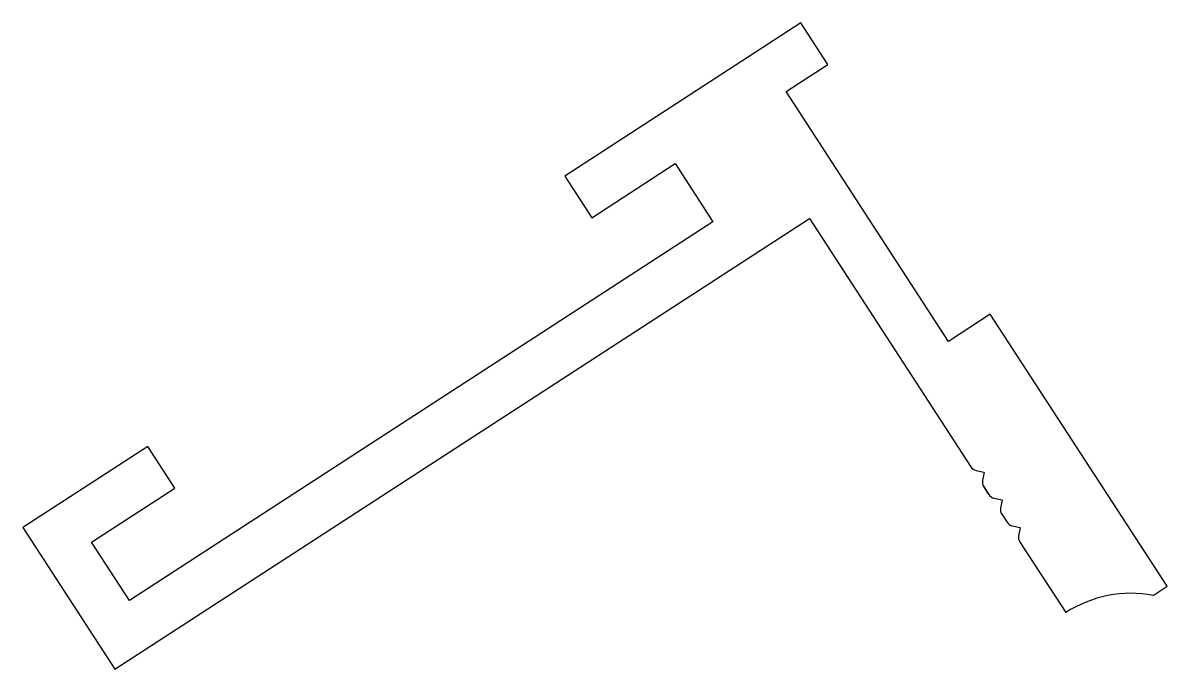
# Model space of a CAD drawing. Extents: x -16 to 18.6, y 6.2 to 25.7.
import ezdxf

# ---------------------------------------------------------------- set-up
doc = ezdxf.new("R2010")
doc.units = 0
doc.layers.add('1', color=7, linetype='CONTINUOUS')

msp = doc.modelspace()

# ---------------------------------------------------------------- linework, layer by layer
at = {"layer": '1', "linetype": 'CONTINUOUS'}
for p, q in [((7.528, 25.694), (0.399, 21.065)), ((8.345, 24.436), (7.528, 25.694)), ((7.087, 23.619), (8.345, 24.436)), ((11.989, 16.071), (7.087, 23.619)), ((1.216, 19.807), (3.732, 21.441)), ((3.732, 21.441), (4.876, 19.679)), ((0.399, 21.065), (1.216, 19.807)), ((-13.177, 6.167), (7.789, 19.783)), ((7.789, 19.783), (12.662, 12.28)), ((4.876, 19.679), (-12.736, 8.242)), ((13.247, 16.888), (11.989, 16.071)), ((18.584, 8.669), (13.247, 16.888)), ((-12.181, 12.895), (-15.955, 10.444)), ((-11.364, 11.637), (-12.181, 12.895)), ((12.82, 12.171), (13.056, 12.121)), ((13.063, 12.112), (13.012, 11.875)), ((-13.88, 10.003), (-11.364, 11.637)), ((13.047, 11.687), (13.207, 11.441)), ((13.207, 11.441), (13.047, 11.687)), ((13.047, 11.687), (13.207, 11.441)), ((13.207, 11.441), (13.047, 11.687)), ((13.047, 11.687), (13.207, 11.441)), ((13.364, 11.333), (13.601, 11.283)), ((13.607, 11.273), (13.557, 11.036)), ((13.592, 10.848), (13.751, 10.603)), ((-15.955, 10.444), (-13.177, 6.167)), ((13.909, 10.494), (14.146, 10.444)), ((14.152, 10.434), (14.102, 10.198)), ((-12.736, 8.242), (-13.88, 10.003)), ((14.136, 10.01), (14.216, 9.887)), ((14.216, 9.887), (15.523, 7.874)), ((18.165, 8.397), (18.584, 8.669))]:
    msp.add_line(p, q, dxfattribs=at)
for centre, radius, start, end in [((12.872, 12.416), 0.25, 213, 258), ((13.055, 12.113), 0.008, 348, 78), ((13.257, 11.823), 0.25, 168, 213), ((13.416, 11.577), 0.25, 213, 258), ((13.599, 11.275), 0.008, 348, 78), ((13.801, 10.984), 0.25, 168, 213), ((13.961, 10.739), 0.25, 213, 258), ((14.144, 10.436), 0.008, 348, 78), ((14.346, 10.146), 0.25, 168, 213), ((17.499, 4.828), 3.63, 79.4288, 122.9684)]:
    msp.add_arc(centre, radius, start, end, dxfattribs=at)

doc.saveas('drawing.dxf')
